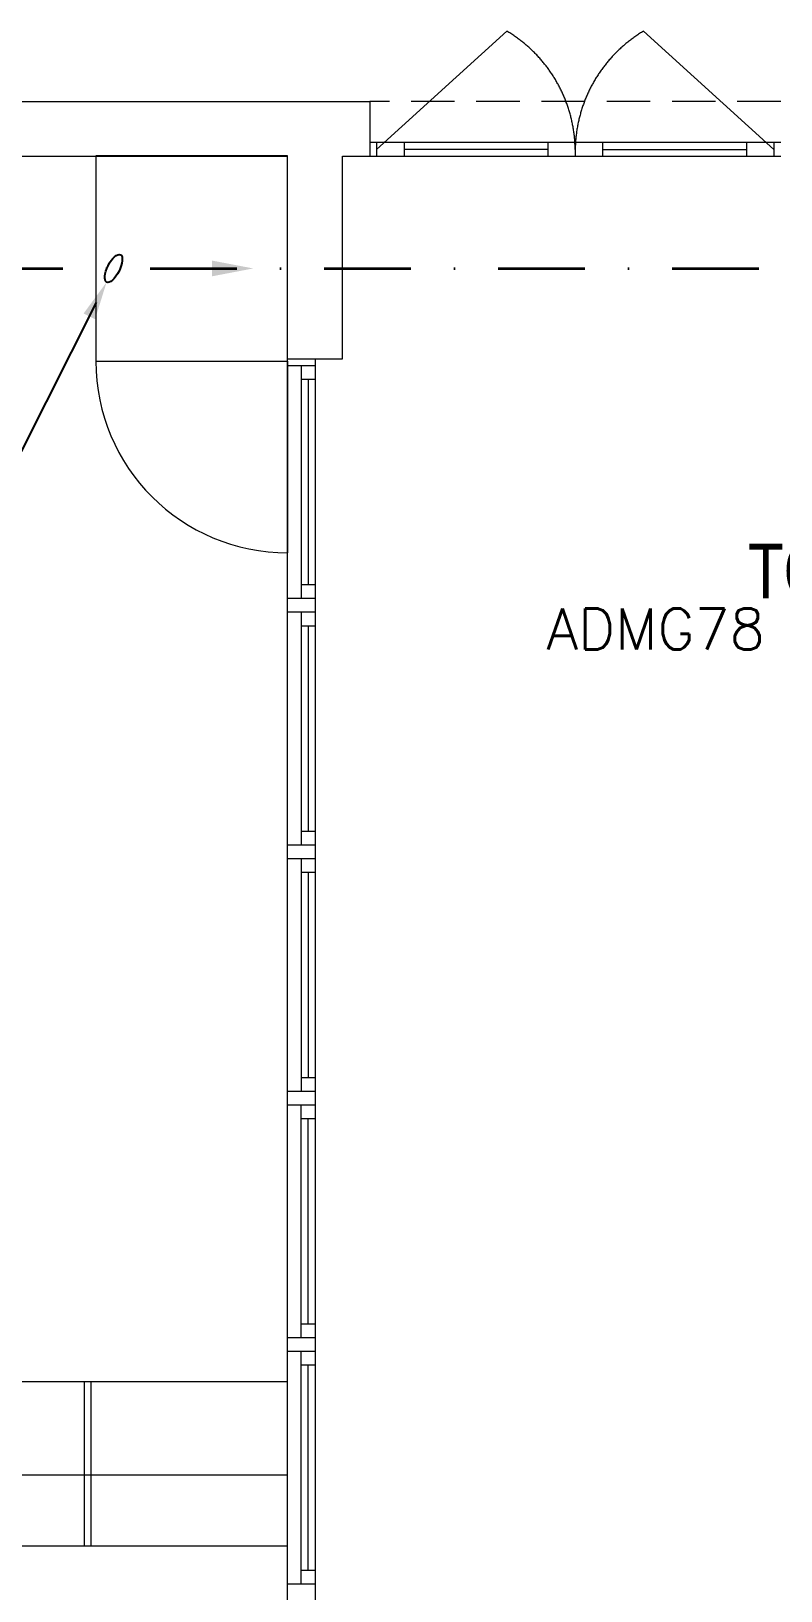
# Model space of a CAD drawing. Header units: inches. Extents: x -12418 to 57169, y -29325 to 19878.
# Drawn here: x 1692 to 4428, y 3363 to 9059 of the extents above; entities that cross this region are included whole.
import ezdxf
from ezdxf import colors
from ezdxf.entities.mleader import LeaderData, LeaderLine
from ezdxf.math import Vec2, Vec3

# ---------------------------------------------------------------- set-up
doc = ezdxf.new("R2010")
doc.units = ezdxf.units.IN
doc.header["$LTSCALE"] = 25
doc.header["$MEASUREMENT"] = 0
for name, pattern in [('00-Ground Floor$0$DASHED', [0.75, 0.5, -0.25]), ('00-Ground Floor$0$HIDDEN', [9.525, 6.35, -3.175]), ('DASHDOT', [25.4, 12.7, -6.35, 0, -6.35]), ('HIDDEN', [9.525, 6.35, -3.175])]:
    doc.linetypes.add(name, pattern=pattern)
doc.layers.get('0').update_dxf_attribs({"color": 8})
for name, color, linetype, lineweight in [('00-Ground Floor$0$72_EGR_BASE_TEXT', 252, 'Continuous', 5), ('00-Ground Floor$0$Aluminum', 251, 'Continuous', 5), ('00-Ground Floor$0$LOADING', 253, 'Continuous', 5), ('00-Ground Floor$0$Proj', 251, 'Continuous', 5), ('00-Ground Floor$0$Walls', 251, 'Continuous', 5), ('E-LITE-CIRC @ 100', 6, 'Continuous', 25), ('E-LITE-CLNG-CNDT', 6, 'DASHDOT', 35), ('E-POWR-CLNG-CNDT', 6, 'DASHDOT', 35), ('E-POWR-FLOR-CNDT @ 100', 6, 'HIDDEN', 25)]:
    doc.layers.add(name, color=color, linetype=linetype, lineweight=lineweight)
doc.styles.add('00-Ground Floor$0$SIMPLEX', font='SIMPLEX.shx', dxfattribs={"height": 150})
doc.styles.add('DC_Simplex', font='SIMPLEX.shx', dxfattribs={"width": 0.7})

# ---------------------------------------------------------------- blocks, each defined once
blk = doc.blocks.new('00-Ground Floor$0$Refrigerator')
at = {"layer": '00-Ground Floor$0$LOADING'}
blk.add_line((-146949.8, -95141.2), (-146949.8, -95841.2), dxfattribs=at)
blk.add_lwpolyline([(-147649.8, -94391.2), (-147649.8, -95141.2), (-146949.8, -95141.2), (-146949.8, -94391.2), (-147649.8, -94391.2)], dxfattribs=at)
blk.add_arc((-146949.8, -95141.2), 700, 180, 270, dxfattribs=at)
blk = doc.blocks.new('00-Ground Floor')
at = {"layer": '00-Ground Floor$0$Aluminum', "linetype": '00-Ground Floor$0$DASHED', "ltscale": 300}
for p, q in [((2952.9, 8627.6, 0), (3428.6, 9059.2, 0)), ((4402.9, 8627.6, 0), (3926.5, 9059.2, 0))]:
    blk.add_line(p, q, dxfattribs=at)
at = {"layer": '00-Ground Floor$0$Aluminum'}
for p, q in [((4427.9, 8652.6, 0), (2927.9, 8652.6, 0)), ((2927.9, 8602.6, 0), (4427.9, 8602.6, 0)), ((2952.9, 8652.6, 0), (2952.9, 8602.6, 0)), ((3052.9, 8652.6, 0), (3052.9, 8602.6, 0)), ((3577.6, 8627.6, 0), (3052.9, 8627.6, 0)), ((3577.6, 8652.6, 0), (3577.6, 8602.6, 0)), ((3677.6, 8652.6, 0), (3677.6, 8602.6, 0)), ((3777.6, 8652.6, 0), (3777.6, 8602.6, 0)), ((3777.6, 8627.6, 0), (4302.9, 8627.6, 0)), ((4302.9, 8652.6, 0), (4302.9, 8602.6, 0)), ((4402.9, 8652.6, 0), (4402.9, 8602.6, 0)), ((2627.9, 2463, 0), (2627.9, 7863, 0)), ((2727.9, 7863, 0), (2727.9, 2463, 0)), ((2627.9, 7838, 0), (2727.9, 7838, 0)), ((2677.9, 7838, 0), (2677.9, 6988, 0)), ((2677.9, 7788, 0), (2727.9, 7788, 0)), ((2702.9, 7788, 0), (2702.9, 7038, 0)), ((2677.9, 7038, 0), (2727.9, 7038, 0)), ((2627.9, 6988, 0), (2727.9, 6988, 0)), ((2627.9, 6938, 0), (2727.9, 6938, 0)), ((2677.9, 6938, 0), (2677.9, 6088, 0)), ((2677.9, 6888, 0), (2727.9, 6888, 0)), ((2702.9, 6888, 0), (2702.9, 6138, 0)), ((2677.9, 6138, 0), (2727.9, 6138, 0)), ((2627.9, 6088, 0), (2727.9, 6088, 0)), ((2627.9, 6038, 0), (2727.9, 6038, 0)), ((2677.9, 6038, 0), (2677.9, 5188, 0)), ((2677.9, 5988, 0), (2727.9, 5988, 0)), ((2702.9, 5988, 0), (2702.9, 5238, 0)), ((2627.9, 5188, 0), (2727.9, 5188, 0)), ((2677.9, 5238, 0), (2727.9, 5238, 0)), ((2627.9, 5138, 0), (2727.9, 5138, 0)), ((2677.9, 4288, 0), (2677.9, 5138, 0)), ((2677.9, 5088, 0), (2727.9, 5088, 0)), ((2702.9, 4338, 0), (2702.9, 5088, 0)), ((2677.9, 4338, 0), (2727.9, 4338, 0)), ((2627.9, 4288, 0), (2727.9, 4288, 0)), ((2627.9, 4238, 0), (2727.9, 4238, 0)), ((2677.9, 3388, 0), (2677.9, 4238, 0)), ((2677.9, 4188, 0), (2727.9, 4188, 0)), ((2702.9, 3438, 0), (2702.9, 4188, 0)), ((2677.9, 3438, 0), (2727.9, 3438, 0)), ((2627.9, 3388, 0), (2727.9, 3388, 0))]:
    blk.add_line(p, q, dxfattribs=at)
at = {"layer": '00-Ground Floor$0$Aluminum', "linetype": '00-Ground Floor$0$DASHED', "ltscale": 300}
for centre, start, end in [((3165.6, 8619.9, 0), 0.8593, 59.0904), ((4189.6, 8619.9, 0), 120.9096, 179.1407)]:
    blk.add_arc(centre, 512, start, end, dxfattribs=at)
at = {"layer": '00-Ground Floor$0$LOADING'}
for p, q in [((-1672.1, 4127.6, 0), (2627.9, 4127.6, 0)), ((1886.4, 3527.6, 0), (1886.4, 4127.6, 0)), ((1911.4, 3527.6, 0), (1911.4, 4127.6, 0)), ((-1672.1, 3786.4, 0), (2627.9, 3786.4, 0)), ((-1672.1, 3527.6, 0), (2627.9, 3527.6, 0))]:
    blk.add_line(p, q, dxfattribs=at)
at = {"layer": '00-Ground Floor$0$Proj', "linetype": '00-Ground Floor$0$HIDDEN'}
blk.add_line((4427.9, 8802.6, 0), (2927.9, 8802.6, 0), dxfattribs=at)
at = {"layer": '00-Ground Floor$0$Walls'}
for p, q in [((-1572.1, 8802.6, 0), (2927.9, 8802.6, 0)), ((2927.9, 8802.6, 0), (2927.9, 8602.6, 0)), ((-1377.6, 8602.6, 0), (2627.9, 8602.6, 0)), ((2627.9, 7863, 0), (2627.9, 8602.6, 0)), ((2827.9, 7863, 0), (2827.9, 8602.6, 0)), ((2827.9, 8602.6, 0), (2927.9, 8602.6, 0)), ((2627.9, 7863, 0), (2827.9, 7863, 0))]:
    blk.add_line(p, q, dxfattribs=at)
at = {"layer": '00-Ground Floor$0$LOADING'}
blk.add_blockref('00-Ground Floor$0$Refrigerator', (149577.7, 102995.2, 0), dxfattribs=at)
at = {"layer": '00-Ground Floor$0$72_EGR_BASE_TEXT', "insert": (3971.5, 6951.1, 0), "char_height": 150, "attachment_point": 2, "style": '00-Ground Floor$0$SIMPLEX'}
blk.add_mtext('ADMG78', dxfattribs=at)
blk = doc.blocks.new('*U10')
blk.add_hatch(color=256).paths.add_polyline_path([(0, 0.287), (-1.5, 0), (0, -0.287)])
blk = doc.blocks.new('ARR0W')
at = {"color": 45}
blk.add_ellipse((0, 0), major_axis=(0.4, 0), ratio=0.4, dxfattribs=at)
at = {"color": 45, "ltscale": 0.5}
blk.add_solid([(-1.4, 0.167), (-0.4, 0), (-1.4, -0.167)], dxfattribs=at)

msp = doc.modelspace()

# ---------------------------------------------------------------- linework, layer by layer
at = {"layer": 'E-POWR-CLNG-CNDT', "elevation": 0}
msp.add_lwpolyline([(1049.6, 8602.6), (1437.5, 8214.7, 0.198912), (1490.5, 8192.7), (5026.2, 8192.7, -0.414089), (5101.2, 8117.7), (5102.9, 3986.4)], format="xyb", dxfattribs=at)

# ---------------------------------------------------------------- block references
at = {"layer": 'E-LITE-CLNG-CNDT'}
msp.add_blockref('00-Ground Floor', (0, 0), dxfattribs=at)
at = {"layer": 'E-POWR-FLOR-CNDT @ 100', "xscale": 100, "yscale": 100, "zscale": 100, "rotation": 180}
msp.add_blockref('*U10', (2352.3, 8192.7, 0), dxfattribs=at)

# ---------------------------------------------------------------- leaders
at = {"layer": 'E-LITE-CIRC @ 100'}
ml = msp.add_multileader_mtext('Standard', dxfattribs=at)
ml.set_content('{\\Fdc_el_romans|c0;\\W0.8;TO\\Fromans|c0; \\Fsimplex|c0;PP-G\\Fdc_el_romans|c0;F\\Fsimplex|c0;/M45}', color=256, style='DC_Simplex')
ml.set_leader_properties()
ml.set_arrow_properties(name='ARR0W')
ml.build(insert=Vec2(0, 0))
ml.multileader.update_dxf_attribs({"dogleg_length": 200, "arrow_head_size": 140, "scale": 100})
ctx = ml.context
ctx.base_point, ctx.scale, ctx.char_height, ctx.arrow_head_size, ctx.landing_gap_size, ctx.plane_origin, ctx.plane_x_axis, ctx.plane_y_axis = Vec3(-877, 7021.5, 0), 100, 200, 140, 140, Vec3(10243.7, -22.6, 0), Vec3(1, 0.000001, 0), Vec3(-0.000001, 1, 0)
ctx.text_align_type = 2
notes = []
notes.append((ctx, [(1, (1, 1, 0), (1401.4, 7021.5, 0), (-1, -0.000001, 0), 108.8, [(0, [(1992.5, 8192.7, 0)], 0, [])])]))
ctx.mtext.insert, ctx.mtext.text_direction, ctx.mtext.rotation, ctx.mtext.alignment, ctx.mtext.flow_direction = Vec3(1152.6, 7154.9, 0), Vec3(1, 0.000001, 0), 0.000001, 3, 5
ml = msp.add_multileader_mtext('Standard', dxfattribs=at)
ml.set_content('{\\Fdc_el_romans|c0;\\W0.8;TO\\Fromans|c0; \\Fsimplex|c0;PP-G\\Fdc_el_romans|c0;F\\Fsimplex|c0;/M9}', color=256, style='DC_Simplex')
ml.set_leader_properties()
ml.set_arrow_properties(name='ARR0W')
ml.build(insert=Vec2(0, 0))
ml.multileader.update_dxf_attribs({"dogleg_length": 200, "arrow_head_size": 140, "scale": 100})
ctx = ml.context
ctx.base_point, ctx.scale, ctx.char_height, ctx.arrow_head_size, ctx.landing_gap_size, ctx.plane_origin, ctx.plane_x_axis, ctx.plane_y_axis = Vec3(4038.7, 7054.2), 100, 200, 140, 140, Vec3(14999.4, 10.1), Vec3(1, 0.000001, 0), Vec3(-0.000001, 1, 0)
ctx.text_align_type = 2
notes.append((ctx, [(1, (1, 1, 0), (6157.1, 7054.2), (-1, -0.000001, 0), 108.8, [(0, [(6436.5, 7582.5)], 0, [])])]))
ctx.mtext.insert, ctx.mtext.text_direction, ctx.mtext.rotation, ctx.mtext.alignment, ctx.mtext.flow_direction = Vec3(5908.3, 7187.5), Vec3(1, 0.000001, 0), 0.000001, 3, 5
for ctx, leaders in notes:
    for number, flags, end, landing, length, lines in leaders:
        leader = LeaderData()
        leader.index, (leader.has_last_leader_line, leader.has_dogleg_vector, leader.attachment_direction) = number, flags
        leader.last_leader_point, leader.dogleg_vector, leader.dogleg_length = Vec3(end), Vec3(landing), length
        for number, points, colour, breaks in lines:
            line = LeaderLine()
            line.index, line.vertices, line.color, line.breaks = number, Vec3.list(points), colors.encode_raw_color(colour), breaks
            leader.lines.append(line)
        ctx.leaders.append(leader)

doc.saveas('drawing.dxf')
